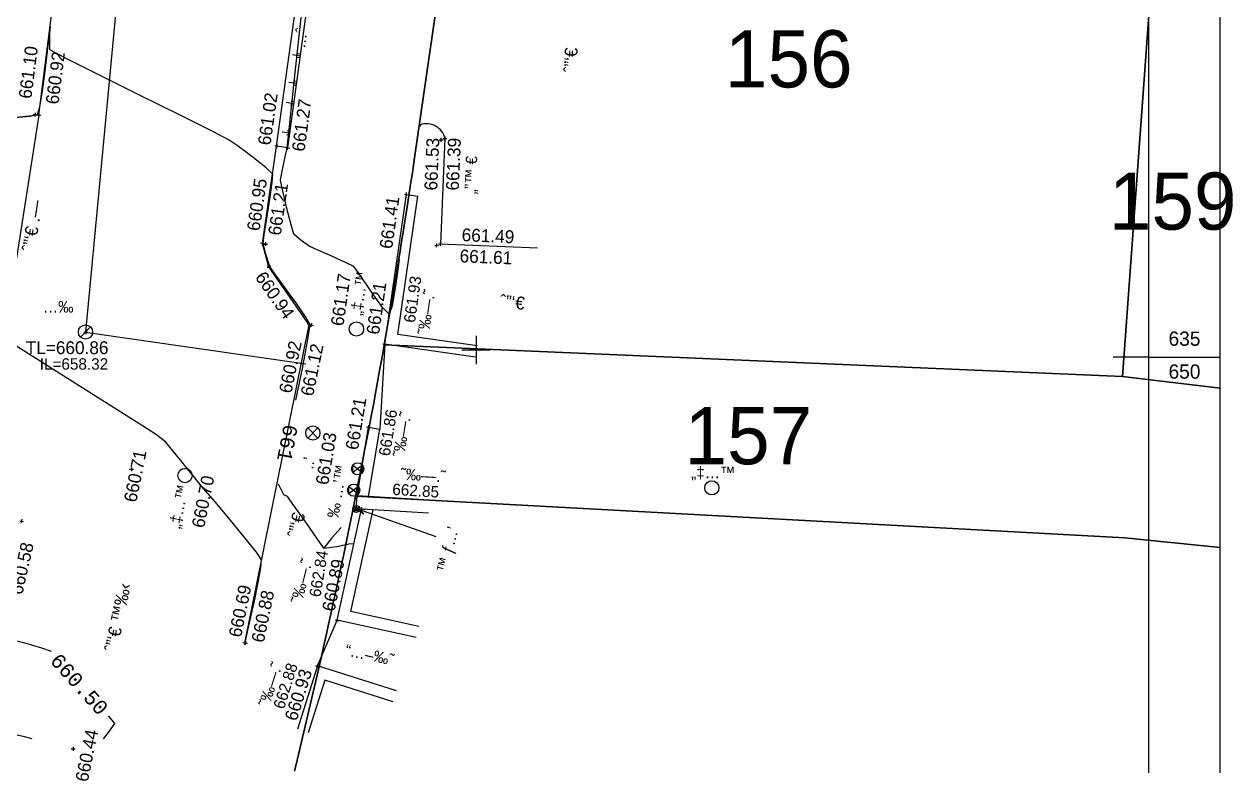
# Model space of a CAD drawing. Header units: millimetres. Extents: x 219878 to 220078, y 635585 to 635737.
# Drawn here: x 219959.2 to 220001.47, y 635635.46 to 635661.4 of the extents above; entities that cross this region are included whole.
import ezdxf
from ezdxf.enums import TextEntityAlignment as Align

# ---------------------------------------------------------------- set-up
doc = ezdxf.new("R2010")
doc.units = ezdxf.units.MM
doc.linetypes.add('HIDDEN', pattern=[9.525, 6.35, -3.175])
for name, color, linetype in [('1201', 7, 'Continuous'), ('1202', 7, 'Continuous'), ('1502', 7, 'Continuous'), ('1511', 7, 'Continuous'), ('1602', 240, 'Continuous'), ('1603', 240, 'Continuous'), ('2401', 5, 'Continuous'), ('2404', 2, 'Continuous'), ('2407', 4, 'HIDDEN'), ('2412', 124, 'Continuous'), ('2418', 252, 'Continuous'), ('2602', 4, 'Continuous'), ('3050', 8, 'Continuous'), ('3906', 5, 'Continuous'), ('4402', 2, 'Continuous'), ('4610', 5, 'Continuous'), ('4801', 40, 'Byuv'), ('4804', 40, 'Continuous'), ('CONTINTERMEDIATE', 8, 'Continuous'), ('CONTPRINCIPAL', 8, 'Continuous'), ('CONTREGULAR', 8, 'Continuous'), ('tr_hetz', 7, 'Continuous')]:
    doc.layers.add(name, color=color, linetype=linetype)
doc.styles.add('HEBTXT', font='hebtxt')
doc.styles.add('MAVAT_HEBTXT', font='HEBTXT')
doc.styles.add('MONOTXT', font='monotxt')
doc.styles.add('mvt-mirym', font='mvt-mirym.shx')
doc.styles.add('TRHEBTXT', font='HEBTXT')
doc.linetypes.add('Byuv', pattern='A,36,-12,["chuc",mvt-mirym,S=3,R=0,X=0,Y=-1.5],-1.5', length=49.5)

# ---------------------------------------------------------------- blocks, each defined once
blk = doc.blocks.new('1502')
for points in [[(-0.27, 0), (0.27, 0)], [(0, 0.27), (0, -0.27)]]:
    blk.add_lwpolyline(points)
at = {"style": 'HEBTXT'}
blk.add_attdef('NAME', text='', height=1.6, dxfattribs=at).set_placement((0, 0.6), align=Align.CENTER)
blk.add_attdef('ELEV', text='', height=1.8, dxfattribs=at).set_placement((0, -0.6), align=Align.TOP_CENTER)
blk = doc.blocks.new('4801')
at = {"style": 'HEBTXT'}
blk.add_attdef('NUMBER', text='', height=1.6, dxfattribs=at).set_placement((0, 0.8), align=Align.CENTER)
for tag, p in [('DESC', (0, -0.8)), ('DIAM', (0, -3))]:
    blk.add_attdef(tag, text='', height=1.6, dxfattribs=at).set_placement(p, align=Align.TOP_CENTER)
at = {"style": 'HEBTXT', "flags": 1}
for tag, p in [('IL_IN', (0, -5.2)), ('IL_OUT', (0, -7.4)), ('MATERIAL', (0, -9.6)), ('SLOPE', (0, -11.8))]:
    blk.add_attdef(tag, text='', height=1.6, dxfattribs=at).set_placement(p, align=Align.TOP_CENTER)
blk = doc.blocks.new('4804')
blk.add_lwpolyline([(0.71, 0.71), (-0.71, -0.71)])
blk.add_circle((0, 0), 1)
at = {"style": 'HEBTXT'}
blk.add_attdef('NAME', text='', height=1.6, dxfattribs=at).set_placement((0, 1.4), align=Align.CENTER)
for tag, height, p in [('ELEV', 1.8, (0, -1.4)), ('D_NAME', 1.6, (0, -5.8)), ('NUMBER', 1.6, (0, -8))]:
    blk.add_attdef(tag, text='', height=height, dxfattribs=at).set_placement(p, align=Align.TOP_CENTER)
for tag, flags, p in [('DESC', 8, (0, -3.6)), ('COVER', 1, (0, -10.2)), ('MATERIAL', 1, (0, -12.4)), ('TL', 1, (0, -14.6)), ('IL', 1, (0, -16.8)), ('MANH_TYPE', 1, (0, -19))]:
    blk.add_attdef(tag, text='', height=1.6, dxfattribs=dict(at, flags=flags)).set_placement(p, align=Align.TOP_CENTER)
blk = doc.blocks.new('3906')
blk.add_circle((0, 0), 1)
at = {"style": 'HEBTXT'}
blk.add_attdef('NAME', text='', height=1.6, dxfattribs=at).set_placement((0, 1.4), align=Align.CENTER)
blk.add_attdef('ELEV', text='', height=1.8, dxfattribs=at).set_placement((0, -1.4), align=Align.TOP_CENTER)
for tag, flags, p in [('DESC', 8, (0, -3.6)), ('D_NAME', 1, (0, -5.8))]:
    blk.add_attdef(tag, text='', height=1.6, dxfattribs=dict(at, flags=flags)).set_placement(p, align=Align.TOP_CENTER)
blk = doc.blocks.new('4610')
blk.add_lwpolyline([(-0.67, 0.52), (0.67, -0.52), (0.67, 0.52), (-0.67, -0.52)], close=True)
blk.add_circle((0, 0), 0.85)
at = {"style": 'HEBTXT'}
blk.add_attdef('NAME', text='', height=1.6, dxfattribs=at).set_placement((0, 1.4), align=Align.CENTER)
for tag, height, p in [('ELEV', 1.8, (0, -1.4)), ('DESC', 1.6, (0, -3.8)), ('GIS_OBJECT_ID', 1.6, (0, -8.2))]:
    blk.add_attdef(tag, text='', height=height, dxfattribs=at).set_placement(p, align=Align.TOP_CENTER)
at = {"style": 'HEBTXT', "flags": 1}
for tag, p in [('UNDERGROUND', (0, -6)), ('OBJECT_TYPE', (0, -10.4)), ('NO', (0, -12.6)), ('DIAM', (0, -14.8)), ('MOD', (0, -17)), ('TA_DIAM', (0, -19.2)), ('COV_DIAM', (0, -21.4)), ('MANUFACTURE', (0, -23.6)), ('MATERIAL', (0, -25.8)), ('DATE', (0, -28)), ('DATE_1', (0, -30.2)), ('PARENT_PLAN_SECTION_NAME', (0, -32.4))]:
    blk.add_attdef(tag, text='', height=1.6, dxfattribs=at).set_placement(p, align=Align.TOP_CENTER)
blk = doc.blocks.new('2418')
at = {"style": 'HEBTXT'}
blk.add_attdef('COVER_TYPE', text='', height=1.6, dxfattribs=at).set_placement((0, 0.6), align=Align.CENTER)
blk = doc.blocks.new('2404')
at = {"style": 'HEBTXT', "flags": 8}
blk.add_attdef('COVER_TYPE', text='', height=1.6, dxfattribs=at).set_placement((0, 0.6), align=Align.CENTER)
blk = doc.blocks.new('4402')
for p, q in [((-0.71, -0.71), (0.71, 0.71)), ((-0.71, 0.71), (0.71, -0.71))]:
    blk.add_line(p, q)
blk.add_circle((0, 0), 1)
at = {"style": 'HEBTXT'}
blk.add_attdef('NAME', text='', height=1.6, dxfattribs=at).set_placement((0, 1.6), align=Align.CENTER)
for tag, height, p in [('ELEV', 1.8, (0, -1.6)), ('DESC', 1.6, (0, -4)), ('NUMBER', 1.6, (0, -6.2)), ('D_NAME', 1.6, (0, -8.4))]:
    blk.add_attdef(tag, text='', height=height, dxfattribs=at).set_placement(p, align=Align.TOP_CENTER)
blk = doc.blocks.new('2401')
at = {"style": 'HEBTXT', "flags": 8}
blk.add_attdef('COVER_TYPE', text='', height=1.8, dxfattribs=at).set_placement((0, 0.6), align=Align.CENTER)
blk = doc.blocks.new('2407')
at = {"style": 'HEBTXT', "flags": 8}
blk.add_attdef('COVER_TYPE', text='', height=1.6, dxfattribs=at).set_placement((0, 0.6), align=Align.CENTER)
blk = doc.blocks.new('3050')
for points in [[(-0.3, 0), (0.3, 0)], [(-0.28, -0.28), (0.28, 0.28)], [(-0.28, 0.28), (0.28, -0.28)], [(0, 0.3), (0, -0.3)]]:
    blk.add_lwpolyline(points)
blk.add_circle((0, 0), 0.5)
at = {"style": 'HEBTXT'}
blk.add_attdef('NAME', text='', height=1.6, dxfattribs=at).set_placement((0, 0.8), align=Align.CENTER)
blk.add_attdef('ELEV', text='', height=1.8, dxfattribs=at).set_placement((0, -0.8), align=Align.TOP_CENTER)
for tag, flags, p in [('DESC', 8, (0, -3)), ('POLE_NAME', 1, (0, -5.2))]:
    blk.add_attdef(tag, text='', height=1.6, dxfattribs=dict(at, flags=flags)).set_placement(p, align=Align.TOP_CENTER)
blk = doc.blocks.new('2602')
at = {"style": 'HEBTXT'}
blk.add_attdef('HEIGHT', text='', height=1.6, dxfattribs=at).set_placement((-0.9, 0.6), align=Align.RIGHT)
at = {"style": 'HEBTXT', "flags": 8}
blk.add_attdef('FENCE_TYPE', (0.9, 0.6), '', height=1.6, dxfattribs=at)
blk = doc.blocks.new('hetz')
for p, q in [((0, 0), (-1, 0.35)), ((-0.3, 0), (-1, 0.35)), ((0, 0), (-1, -0.35)), ((-1, -0.35), (-0.3, 0))]:
    blk.add_line(p, q)
blk = doc.blocks.new('1511')
for points in [[(-0.8, 0), (-0.8, 1.2)], [(0, 0), (0, 3.2)], [(0.8, 0), (0.8, 1.2)]]:
    blk.add_lwpolyline(points)
blk = doc.blocks.new('1603')
at = {"style": 'HEBTXT'}
blk.add_attdef('PARCEL_NUM', text='', height=2.4, dxfattribs=at).set_placement((0, 1), align=Align.CENTER)
at = {"style": 'HEBTXT', "flags": 1}
for tag, p in [('LOT_NUM', (0, -1)), ('GUSH_SUFFI', (0, -3.2)), ('LEGAL_AREA', (0, -5.4)), ('ANALYTIC', (0, -7.6))]:
    blk.add_attdef(tag, text='', height=1.6, dxfattribs=at).set_placement(p, align=Align.TOP_CENTER)

msp = doc.modelspace()

# ---------------------------------------------------------------- linework, layer by layer
at = {"layer": '1201'}
for p, q in [((219975, 635650.5), (219975, 635649.5)), ((219975.5, 635650), (219974.5, 635650)), ((219998.533, 635649.748), (219997.283, 635649.748)), ((219998.533, 635649.748), (220001.033, 635649.748))]:
    msp.add_line(p, q, dxfattribs=at)
at = {"layer": '1202'}
for points in [[(219878.333, 635608.182), (220001.033, 635608.182), (220001.033, 635736.707), (219878.333, 635736.707), (219878.333, 635608.182)], [(219880.833, 635610.682), (219998.533, 635610.682), (219998.533, 635734.207), (219880.833, 635734.207), (219880.833, 635610.682)]]:
    msp.add_lwpolyline(points, dxfattribs=at)
at = {"layer": '1602'}
for points in [[(220001.033, 635648.67), (219997.61, 635649.08), (219999.19, 635670.68), (219999.54, 635675.4), (220001.033, 635675.361)], [(219974.96, 635671.27), (219972.85, 635656.72), (219972.773, 635656.204), (219972.713, 635655.802), (219972.651, 635655.4), (219972.589, 635654.998), (219972.526, 635654.595), (219972.463, 635654.193), (219972.399, 635653.792), (219972.334, 635653.39), (219972.268, 635652.988), (219972.202, 635652.587), (219972.135, 635652.185), (219972.067, 635651.784), (219971.999, 635651.383), (219971.93, 635650.982), (219971.86, 635650.581), (219971.79, 635650.18), (219971.702, 635649.687), (219971.63, 635649.287), (219971.557, 635648.886), (219971.483, 635648.486), (219971.409, 635648.086), (219971.334, 635647.686), (219971.259, 635647.286), (219971.182, 635646.887), (219971.105, 635646.487), (219971.027, 635646.088), (219970.949, 635645.688), (219970.87, 635645.289), (219970.79, 635644.89), (219970.69, 635644.397), (219970.609, 635643.998), (219970.527, 635643.6), (219970.444, 635643.201), (219970.361, 635642.803), (219970.277, 635642.405), (219970.192, 635642.007), (219970.107, 635641.609), (219970.021, 635641.211), (219969.934, 635640.814), (219969.846, 635640.416), (219969.758, 635640.019), (219969.669, 635639.622), (219969.58, 635639.225), (219969.49, 635638.828), (219969.399, 635638.431), (219969.307, 635638.035), (219969.215, 635637.638), (219969.122, 635637.242), (219969.028, 635636.846), (219968.934, 635636.45), (219968.839, 635636.055), (219968.743, 635635.659), (219968.647, 635635.264)], [(220001.033, 635643.092), (219997.7, 635643.43), (219970.79, 635644.89), (219970.87, 635645.289), (219970.949, 635645.688), (219971.027, 635646.088), (219971.105, 635646.487), (219971.182, 635646.887), (219971.259, 635647.286), (219971.334, 635647.686), (219971.409, 635648.086), (219971.483, 635648.486), (219971.557, 635648.886), (219971.63, 635649.287), (219971.702, 635649.687), (219971.79, 635650.18), (219997.61, 635649.08), (220001.033, 635648.67)], [(219968.647, 635635.264), (219968.743, 635635.659), (219968.839, 635636.055), (219968.934, 635636.45), (219969.028, 635636.846), (219969.122, 635637.242), (219969.215, 635637.638), (219969.307, 635638.035), (219969.399, 635638.431), (219969.49, 635638.828), (219969.58, 635639.225), (219969.669, 635639.622), (219969.758, 635640.019), (219969.846, 635640.416), (219969.934, 635640.814), (219970.021, 635641.211), (219970.107, 635641.609), (219970.192, 635642.007), (219970.277, 635642.405), (219970.361, 635642.803), (219970.444, 635643.201), (219970.527, 635643.6), (219970.609, 635643.998), (219970.69, 635644.397), (219970.79, 635644.89), (219997.7, 635643.43), (220001.033, 635643.092)]]:
    msp.add_lwpolyline(points, dxfattribs=at)
msp.add_lwpolyline([(219997.61, 635649.08), (219971.79, 635650.18), (219971.86, 635650.581), (219971.93, 635650.982), (219971.999, 635651.383), (219972.067, 635651.784), (219972.135, 635652.185), (219972.202, 635652.587), (219972.268, 635652.988), (219972.334, 635653.39), (219972.399, 635653.792), (219972.463, 635654.193), (219972.526, 635654.595), (219972.589, 635654.998), (219972.651, 635655.4), (219972.713, 635655.802), (219972.773, 635656.204), (219972.85, 635656.72), (219974.96, 635671.27), (219999.19, 635670.68), (219997.61, 635649.08)], close=True, dxfattribs=at)
at = {"layer": '2401'}
for points in [[(219959.712, 635658.221), (219955.249, 635657.758), (219948.505, 635659.002)], [(219959.712, 635658.221), (219958.422, 635650.007)]]:
    msp.add_lwpolyline(points, dxfattribs=at)
at = {"layer": '2404'}
for points in [[(219966.913, 635639.749), (219969.163, 635650.886), (219967.751, 635652.912), (219967.531, 635653.726), (219968.026, 635657.129), (219969.134, 635665.133), (219969.894, 635673.231), (219970.319, 635680.313), (219970.569, 635681.403), (219972.478, 635683.158), (219972.493, 635691.997), (219972.309, 635701.291)], [(219959.712, 635658.221), (219960.691, 635665.957), (219961.649, 635676.469)], [(219973.913, 635657.399), (219973.756, 635653.707)], [(219977.15, 635653.563), (219973.756, 635653.707)]]:
    msp.add_lwpolyline(points, dxfattribs=at)
msp.add_arc((219973.27, 635657.258), 0.659, 12.3554, 109.749, dxfattribs=at)
at = {"layer": '2412'}
for points in [[(219971.811, 635650.206), (219971.633, 635647.235)], [(219969.453, 635638.953), (219970.145, 635640.546)]]:
    msp.add_lwpolyline(points, dxfattribs=at)
at = {"layer": '2418'}
for points in [[(219968.417, 635657.075), (219969.509, 635665.086)], [(219968.417, 635657.075), (219968.026, 635657.129)]]:
    msp.add_lwpolyline(points, dxfattribs=at)
at = {"layer": '2602'}
for points in [[(219971.811, 635650.206), (219972.564, 635655.442)], [(219972.264, 635650.545), (219972.96, 635655.385)], [(219972.564, 635655.442), (219972.96, 635655.385)], [(219975.044, 635650.145), (219972.264, 635650.545)], [(219974.987, 635649.749), (219971.811, 635650.206)], [(219970.145, 635640.546), (219970.996, 635644.434), (219970.814, 635644.439), (219970.842, 635644.901), (219971.238, 635647.3)], [(219971.238, 635647.3), (219971.633, 635647.235)], [(219971.243, 635644.877), (219971.633, 635647.235)], [(219973.37, 635644.748), (219970.842, 635644.901)], [(219970.621, 635640.851), (219971.4, 635644.41)], [(219973.342, 635644.292), (219970.996, 635644.434)], [(219972.997, 635640.331), (219970.621, 635640.851)], [(219972.912, 635639.94), (219970.145, 635640.546)], [(219969.453, 635638.953), (219968.751, 635636.732)], [(219972.218, 635638.079), (219969.453, 635638.953)], [(219969.714, 635638.451), (219969.132, 635636.612)], [(219972.097, 635637.698), (219969.714, 635638.451)]]:
    msp.add_lwpolyline(points, dxfattribs=at)
at = {"layer": '4801', "ltscale": 0.1}
msp.add_lwpolyline([(219965.408, 635692.502), (219964.76, 635686.83), (219961.34, 635650.63), (219969.05, 635649.521)], dxfattribs=at)
at = {"layer": 'CONTINTERMEDIATE'}
for points in [[(219959.474, 635636.401), (219959.208, 635636.464), (219958.691, 635636.584), (219958.095, 635636.73), (219957.589, 635636.867), (219957.343, 635636.964), (219957.411, 635637.319), (219957.607, 635637.925), (219957.733, 635638.294), (219957.803, 635638.597), (219957.935, 635639.159), (219958.08, 635639.709), (219958.192, 635639.978), (219958.532, 635639.933), (219959.17, 635639.772), (219959.806, 635639.585), (219960.139, 635639.463)], [(219962.125, 635637.188), (219962.161, 635637.182), (219962.353, 635636.938), (219962.173, 635636.67), (219961.957, 635636.403)]]:
    msp.add_lwpolyline(points, dxfattribs=at)
at = {"layer": 'CONTPRINCIPAL'}
for points in [[(219968.703, 635648.25), (219968.928, 635649.355), (219969.121, 635650.367), (219969.194, 635650.885), (219969.052, 635651.146), (219968.719, 635651.631), (219968.314, 635652.188), (219967.962, 635652.667), (219967.785, 635652.918), (219967.657, 635653.319), (219967.551, 635653.725), (219967.593, 635654.026), (219967.687, 635654.607), (219967.794, 635655.281), (219967.874, 635655.86), (219967.889, 635656.157), (219967.65, 635656.386), (219967.156, 635656.774), (219966.647, 635657.152), (219966.368, 635657.347), (219965.789, 635657.643), (219964.648, 635658.212), (219963.226, 635658.918), (219961.806, 635659.626), (219960.669, 635660.2), (219960.095, 635660.505), (219960.087, 635660.941), (219960.106, 635661.315), (219960.068, 635661.027), (219960, 635660.46), (219959.913, 635659.756), (219959.819, 635659.056), (219959.728, 635658.5), (219959.653, 635658.229), (219959.403, 635658.169), (219958.883, 635658.121)], [(219969.677, 635643.073), (219969.455, 635643.388), (219969.042, 635643.973), (219968.629, 635644.558), (219968.405, 635644.872), (219968.276, 635644.938), (219968.092, 635645.313)], [(219970.278, 635643.797), (219969.952, 635643.434), (219969.68, 635643.066), (219970.134, 635643.124), (219970.611, 635643.23), (219970.737, 635643.217)]]:
    msp.add_lwpolyline(points, dxfattribs=at)
at = {"layer": 'CONTREGULAR'}
for points in [[(219972.311, 635653.162), (219972.264, 635652.813), (219972.176, 635652.167), (219972.067, 635651.542), (219971.962, 635651.254), (219971.726, 635651.493), (219971.334, 635652.047), (219970.947, 635652.621), (219970.729, 635652.922), (219970.462, 635653.056), (219969.953, 635653.283), (219969.441, 635653.506), (219969.166, 635653.629), (219968.887, 635653.834), (219968.625, 635654.054), (219968.532, 635654.382), (219968.377, 635654.997), (219968.231, 635655.614), (219968.161, 635655.947), (219968.215, 635656.256), (219968.324, 635656.764), (219968.389, 635657.073), (219968.472, 635657.817), (219968.631, 635659.277), (219968.828, 635661.094), (219969.024, 635662.911)], [(219966.925, 635639.764), (219966.985, 635640.032), (219967.103, 635640.558), (219967.247, 635641.212), (219967.384, 635641.866), (219967.479, 635642.39), (219967.499, 635642.656), (219967.319, 635642.928), (219966.919, 635643.435), (219966.404, 635644.058), (219965.883, 635644.677), (219965.461, 635645.173), (219965.247, 635645.426), (219965.126, 635645.572), (219964.898, 635645.852), (219964.67, 635646.133), (219964.404, 635646.463), (219964.135, 635646.791), (219963.786, 635647.06), (219963.333, 635647.347), (219962.445, 635647.909), (219961.338, 635648.608), (219960.232, 635649.307), (219959.343, 635649.868), (219958.889, 635650.155)]]:
    msp.add_lwpolyline(points, dxfattribs=at)
at = {"layer": 'tr_hetz'}
msp.add_line((219973.601, 635643.467), (219970.868, 635644.434), dxfattribs=at)

# ---------------------------------------------------------------- block references
at = {"layer": '1502'}
ref = msp.add_blockref('1502', (219959.576, 635658.236, 661.097), dxfattribs=dict(at, xscale=0.2499999999999999, yscale=0.2499999999999999, zscale=0.2499999999999999, rotation=262.7186542418554))
ref.add_attrib('ELEV', '661.10', dxfattribs={"layer": '0', "height": 0.45, "rotation": 82.7187, "style": 'HEBTXT'}).set_placement((219959.115, 635659.743), align=Align.TOP_CENTER)
ref = msp.add_blockref('1502', (219959.712, 635658.221, 660.917), dxfattribs=dict(at, xscale=0.25, yscale=0.25, zscale=0.25, rotation=82.78749115817888))
ref.add_attrib('ELEV', '660.92', dxfattribs={"layer": '0', "height": 0.45, "rotation": 82.7875, "style": 'HEBTXT'}).set_placement((219960.061, 635659.546), align=Align.TOP_CENTER)
ref = msp.add_blockref('1502', (219968.026, 635657.129, 661.017), dxfattribs=dict(at, xscale=0.2499999999999999, yscale=0.2499999999999999, zscale=0.2499999999999999, rotation=261.9211985006199))
ref.add_attrib('ELEV', '661.02', dxfattribs={"layer": '0', "height": 0.45, "rotation": 81.9212, "style": 'HEBTXT'}).set_placement((219967.493, 635658.117), align=Align.TOP_CENTER)
ref = msp.add_blockref('1502', (219968.417, 635657.075, 661.27), dxfattribs=dict(at, xscale=0.25, yscale=0.25, zscale=0.25, rotation=82.23770646243821))
ref.add_attrib('ELEV', '661.27', dxfattribs={"layer": '0', "height": 0.45, "rotation": 82.2377, "style": 'HEBTXT'}).set_placement((219968.678, 635657.895), align=Align.TOP_CENTER)
at = {"layer": '1502', "xscale": 0.25, "yscale": 0.25, "zscale": 0.25}
for p, rotation in [((219973.047, 635657.878, 661.399), 199.7490330657921), ((219970.842, 635644.901, 661.076), 356.5317707448456), ((219970.996, 635644.434, 661.05), 356.5317707463155)]:
    msp.add_blockref('1502', p, dxfattribs=dict(at, rotation=rotation))
at = {"layer": '1502'}
ref = msp.add_blockref('1502', (219973.781, 635657.351, 661.528), dxfattribs=dict(at, xscale=0.25, yscale=0.25, zscale=0.25, rotation=87.5791809561778))
ref.add_attrib('ELEV', '661.53', dxfattribs={"layer": '0', "height": 0.45, "rotation": 87.5792, "style": 'HEBTXT'}).set_placement((219973.231, 635656.512), align=Align.TOP_CENTER)
ref = msp.add_blockref('1502', (219973.913, 635657.399, 661.389), dxfattribs=dict(at, xscale=0.2499999999999999, yscale=0.2499999999999999, zscale=0.2499999999999999, rotation=87.56499971779532))
ref.add_attrib('ELEV', '661.39', dxfattribs={"layer": '0', "height": 0.45, "rotation": 87.565, "style": 'HEBTXT'}).set_placement((219973.986, 635656.512), align=Align.TOP_CENTER)
ref = msp.add_blockref('1502', (219967.531, 635653.726, 660.945), dxfattribs=dict(at, xscale=0.25, yscale=0.25, zscale=0.25, rotation=261.7238073906499))
ref.add_attrib('ELEV', '660.95', dxfattribs={"layer": '0', "height": 0.45, "rotation": 81.7238, "style": 'HEBTXT'}).set_placement((219967.115, 635655.119), align=Align.TOP_CENTER)
ref = msp.add_blockref('1502', (219967.637, 635653.707, 661.21), dxfattribs=dict(at, xscale=0.25, yscale=0.25, zscale=0.25))
ref.add_attrib('ELEV', '661.21', dxfattribs={"layer": '0', "height": 0.45, "rotation": 81.7238, "style": 'HEBTXT'}).set_placement((219967.854, 635654.962), align=Align.TOP_CENTER)
ref = msp.add_blockref('1502', (219972.564, 635655.442, 661.415), dxfattribs=dict(at, xscale=0.25, yscale=0.25, zscale=0.25, rotation=81.81628578362704))
ref.add_attrib('ELEV', '661.41', dxfattribs={"layer": '0', "height": 0.45, "rotation": 81.8163, "style": 'HEBTXT'}).set_placement((219971.75, 635654.492), align=Align.TOP_CENTER)
ref = msp.add_blockref('1502', (219973.756, 635653.707, 661.494), dxfattribs=dict(at, xscale=0.2499999999999999, yscale=0.2499999999999999, zscale=0.2499999999999999, rotation=87.56499971779532))
ref.add_attrib('ELEV', '661.49', dxfattribs={"layer": '0', "height": 0.45, "rotation": 357.565, "style": 'HEBTXT'}).set_placement((219975.43, 635654.221), align=Align.TOP_CENTER)
ref = msp.add_blockref('1502', (219973.625, 635653.661, 661.612), dxfattribs=dict(at, xscale=0.25, yscale=0.25, zscale=0.25, rotation=87.5791809561778))
ref.add_attrib('ELEV', '661.61', dxfattribs={"layer": '0', "height": 0.45, "rotation": 357.565, "style": 'HEBTXT'}).set_placement((219975.358, 635653.483), align=Align.TOP_CENTER)
ref = msp.add_blockref('1502', (219967.751, 635652.912, 660.937), dxfattribs=dict(at, xscale=0.25, yscale=0.25, zscale=0.25, rotation=304.8741747468638))
ref.add_attrib('ELEV', '660.94', dxfattribs={"layer": '0', "height": 0.45, "rotation": 304.8742, "style": 'HEBTXT'}).set_placement((219968.149, 635652.048), align=Align.TOP_CENTER)
ref = msp.add_blockref('1502', (219971.811, 635650.206, 661.214), dxfattribs=dict(at, xscale=0.25, yscale=0.25, zscale=0.25, rotation=81.81628578362704))
ref.add_attrib('ELEV', '661.21', dxfattribs={"layer": '0', "height": 0.45, "rotation": 81.8163, "style": 'HEBTXT'}).set_placement((219971.292, 635651.495), align=Align.TOP_CENTER)
ref = msp.add_blockref('1502', (219969.163, 635650.886, 660.917), dxfattribs=dict(at, xscale=0.2499999999999999, yscale=0.2499999999999999, zscale=0.2499999999999999, rotation=258.5783144428911))
ref.add_attrib('ELEV', '660.92', dxfattribs={"layer": '0', "height": 0.45, "rotation": 78.5783, "style": 'HEBTXT'}).set_placement((219968.284, 635649.453), align=Align.TOP_CENTER)
ref = msp.add_blockref('1502', (219969.244, 635650.875, 661.116), dxfattribs=dict(at, xscale=0.25, yscale=0.25, zscale=0.25, rotation=78.30517929189539))
ref.add_attrib('ELEV', '661.12', dxfattribs={"layer": '0', "height": 0.45, "rotation": 78.3052, "style": 'HEBTXT'}).set_placement((219969.045, 635649.353), align=Align.TOP_CENTER)
ref = msp.add_blockref('1502', (219971.238, 635647.3, 661.21), dxfattribs=dict(at, xscale=0.25, yscale=0.25, zscale=0.25, rotation=80.62677866209002))
ref.add_attrib('ELEV', '661.21', dxfattribs={"layer": '0', "height": 0.45, "rotation": 80.6268, "style": 'HEBTXT'}).set_placement((219970.577, 635647.463), align=Align.TOP_CENTER)
ref = msp.add_blockref('1502', (219962.95, 635645.828, 660.709), dxfattribs=dict(at, xscale=0.25, yscale=0.25, zscale=0.25))
ref.add_attrib('ELEV', '660.71', dxfattribs={"layer": '0', "height": 0.45, "rotation": 78.5783, "style": 'HEBTXT'}).set_placement((219962.858, 635645.64), align=Align.TOP_CENTER)
ref = msp.add_blockref('1502', (219959.107, 635644.015, 660.583), dxfattribs=dict(at, xscale=0.25, yscale=0.25, zscale=0.25, rotation=77.15053749846773))
ref.add_attrib('ELEV', '660.58', dxfattribs={"layer": '0', "height": 0.45, "rotation": 77.1505, "style": 'HEBTXT'}).set_placement((219958.892, 635642.413), align=Align.TOP_CENTER)
ref = msp.add_blockref('1502', (219970.145, 635640.546, 660.895), dxfattribs=dict(at, xscale=0.25, yscale=0.25, zscale=0.25, rotation=77.6538811085499))
ref.add_attrib('ELEV', '660.89', dxfattribs={"layer": '0', "height": 0.45, "rotation": 78.847, "style": 'HEBTXT'}).set_placement((219969.787, 635641.818), align=Align.TOP_CENTER)
ref = msp.add_blockref('1502', (219966.913, 635639.749, 660.692), dxfattribs=dict(at, xscale=0.2499999999999999, yscale=0.2499999999999999, zscale=0.2499999999999999, rotation=258.5783144428911))
ref.add_attrib('ELEV', '660.69', dxfattribs={"layer": '0', "height": 0.45, "rotation": 78.5783, "style": 'HEBTXT'}).set_placement((219966.523, 635640.917), align=Align.TOP_CENTER)
ref = msp.add_blockref('1502', (219966.942, 635639.754, 660.881), dxfattribs=dict(at, xscale=0.25, yscale=0.25, zscale=0.25, rotation=78.30517929189536))
ref.add_attrib('ELEV', '660.88', dxfattribs={"layer": '0', "height": 0.45, "rotation": 78.3052, "style": 'HEBTXT'}).set_placement((219967.322, 635640.732), align=Align.TOP_CENTER)
ref = msp.add_blockref('1502', (219969.453, 635638.953, 660.926), dxfattribs=dict(at, xscale=0.25, yscale=0.25, zscale=0.25))
ref.add_attrib('ELEV', '660.93', dxfattribs={"layer": '0', "height": 0.45, "rotation": 72.5885, "style": 'HEBTXT'}).set_placement((219968.57, 635638.008), align=Align.TOP_CENTER)
ref = msp.add_blockref('1502', (219960.908, 635636.05, 660.439), dxfattribs=dict(at, xscale=0.25, yscale=0.25, zscale=0.25))
ref.add_attrib('ELEV', '660.44', dxfattribs={"layer": '0', "height": 0.45, "rotation": 78.3052, "style": 'HEBTXT'}).set_placement((219961.163, 635635.862), align=Align.TOP_CENTER)
at = {"layer": '1511', "xscale": 0.08500000000000002, "yscale": 0.08500000000000002, "zscale": 0.08500000000000002, "rotation": 82.23770646243823}
for p in [(219968.855, 635660.285), (219968.723, 635659.322), (219968.627, 635658.617), (219968.487, 635657.586)]:
    msp.add_blockref('1511', p, dxfattribs=at)
at = {"layer": '1603'}
ref = msp.add_blockref('1603', (219985.941, 635660.187), dxfattribs=at)
ref.add_attrib('PARCEL_NUM', '156', dxfattribs={"layer": '0', "height": 2, "style": 'MAVAT_HEBTXT'}).set_placement((219985.941, 635660.187), align=Align.MIDDLE)
ref = msp.add_blockref('1603', (219999.369, 635655.211), dxfattribs=at)
ref.add_attrib('PARCEL_NUM', '159', dxfattribs={"layer": '0', "height": 2, "style": 'MAVAT_HEBTXT'}).set_placement((219999.369, 635655.211), align=Align.MIDDLE)
ref = msp.add_blockref('1603', (219984.528, 635646.99), dxfattribs=at)
ref.add_attrib('PARCEL_NUM', '157', dxfattribs={"layer": '0', "height": 2, "style": 'MAVAT_HEBTXT'}).set_placement((219984.528, 635646.99), align=Align.MIDDLE)
at = {"layer": '2401'}
ref = msp.add_blockref('2401', (219976.326, 635663.709), dxfattribs=dict(at, xscale=0.25, yscale=0.25, zscale=0.25, rotation=78.30517929189536))
ref.add_attrib('COVER_TYPE', 'ˆ”‘€ ', dxfattribs={"layer": '0', "height": 0.45, "rotation": 87.6996, "style": 'HEBTXT', "flags": 8}).set_placement((219978.545, 635660.219), align=Align.CENTER)
ref = msp.add_blockref('2401', (219959.104, 635654.485), dxfattribs=dict(at, xscale=0.25, yscale=0.25, zscale=0.25, rotation=344.1476299225689))
ref.add_attrib('COVER_TYPE', 'ˆ”‘€ .—', dxfattribs={"layer": '0', "height": 0.45, "rotation": 81.3016, "style": 'HEBTXT', "flags": 8}).set_placement((219959.704, 635654.321), align=Align.CENTER)
ref = msp.add_blockref('2401', (219975.011, 635653.67), dxfattribs=dict(at, xscale=0.25, yscale=0.25, zscale=0.25, rotation=78.30517929189536))
ref.add_attrib('COVER_TYPE', 'ˆ”‘€ ', dxfattribs={"layer": '0', "height": 0.45, "rotation": 354.3255, "style": 'HEBTXT', "flags": 8}).set_placement((219976.333, 635651.441), align=Align.CENTER)
ref = msp.add_blockref('2401', (219968.037, 635645.045), dxfattribs=dict(at, xscale=0.25, yscale=0.25, zscale=0.25, rotation=78.30517929189536))
ref.add_attrib('COVER_TYPE', 'ˆ”‘€ ', dxfattribs={"layer": '0', "height": 0.45, "rotation": 78.3052, "style": 'HEBTXT', "flags": 8}).set_placement((219968.954, 635643.913), align=Align.CENTER)
ref = msp.add_blockref('2401', (219967.596, 635642.916), dxfattribs=dict(at, xscale=0.25, yscale=0.25, zscale=0.25, rotation=78.30517929189536))
ref.add_attrib('COVER_TYPE', 'ˆ”‘€ ™‰‹', dxfattribs={"layer": '0', "height": 0.45, "rotation": 78.3052, "style": 'HEBTXT', "flags": 8}).set_placement((219962.69, 635640.606), align=Align.CENTER)
at = {"layer": '2404'}
ref = msp.add_blockref('2404', (219973.842, 635655.741), dxfattribs=dict(at, xscale=0.25, yscale=0.25, zscale=0.25, rotation=87.56499971779532))
ref.add_attrib('COVER_TYPE', '„”™ €', dxfattribs={"layer": '0', "height": 0.4, "rotation": 87.565, "style": 'HEBTXT', "flags": 8}).set_placement((219975.019, 635656.113), align=Align.CENTER)
at = {"layer": '2407'}
ref = msp.add_blockref('2407', (219971.745, 635640.196), dxfattribs=dict(at, xscale=0.25, yscale=0.25, zscale=0.25, rotation=347.6538811093283))
ref.add_attrib('COVER_TYPE', '“…–‰˜', dxfattribs={"layer": '0', "height": 0.4, "rotation": 347.6539, "style": 'HEBTXT', "flags": 8}).set_placement((219971.233, 635639.142), align=Align.CENTER)
at = {"layer": '2418'}
ref = msp.add_blockref('2418', (219969.061, 635661.799), dxfattribs=dict(at, xscale=0.25, yscale=0.25, zscale=0.25, rotation=82.23770646243823))
ref.add_attrib('COVER_TYPE', '…ˆ', dxfattribs={"layer": '0', "height": 0.4, "rotation": 82.2377, "style": 'HEBTXT'}).set_placement((219969.065, 635660.882), align=Align.CENTER)
at = {"layer": '2602'}
ref = msp.add_blockref('2602', (219972.378, 635651.42), dxfattribs=dict(at, xscale=0.25, yscale=0.25, zscale=0.25, rotation=81.81628578173216))
ref.add_attrib('FENCE_TYPE', '˜‰—.˜', (219973.352, 635650.521), dxfattribs={"layer": '0', "height": 0.4, "rotation": 81.8163, "style": 'HEBTXT', "flags": 8})
ref.add_attrib('HEIGHT', '661.93', dxfattribs={"layer": '0', "height": 0.4, "rotation": 81.8163, "style": 'HEBTXT'}).set_placement((219973.095, 635652.555), align=Align.RIGHT)
ref = msp.add_blockref('2602', (219971.61, 635647.085), dxfattribs=dict(at, xscale=0.25, yscale=0.25, zscale=0.25, rotation=80.62677866266914))
ref.add_attrib('FENCE_TYPE', '˜‰—.˜', (219972.486, 635646.247), dxfattribs={"layer": '0', "height": 0.4, "rotation": 80.6268, "style": 'HEBTXT', "flags": 8})
ref.add_attrib('HEIGHT', '661.86', dxfattribs={"layer": '0', "height": 0.4, "rotation": 80.6268, "style": 'HEBTXT'}).set_placement((219972.25, 635647.884), align=Align.RIGHT)
ref = msp.add_blockref('2602', (219972.091, 635644.823), dxfattribs=dict(at, xscale=0.25, yscale=0.25, zscale=0.25, rotation=356.5317707477408))
ref.add_attrib('FENCE_TYPE', '˜‰—.˜', (219972.357, 635645.468), dxfattribs={"layer": '0', "height": 0.4, "rotation": 356.5318, "style": 'HEBTXT', "flags": 8})
ref.add_attrib('HEIGHT', '662.85', dxfattribs={"layer": '0', "height": 0.4, "rotation": 356.5318, "style": 'HEBTXT'}).set_placement((219973.696, 635644.835), align=Align.RIGHT)
ref = msp.add_blockref('2602', (219970.519, 635642.304), dxfattribs=dict(at, xscale=0.25, yscale=0.25, zscale=0.25, rotation=72.47611608686563))
ref.add_attrib('FENCE_TYPE', '˜‰—.˜', (219968.908, 635641.109), dxfattribs={"layer": '0', "height": 0.4, "rotation": 76.0038, "style": 'HEBTXT', "flags": 8})
ref.add_attrib('HEIGHT', '662.84', dxfattribs={"layer": '0', "height": 0.4, "rotation": 80.3951, "style": 'HEBTXT'}).set_placement((219969.827, 635642.95), align=Align.RIGHT)
ref = msp.add_blockref('2602', (219969.325, 635638.544), dxfattribs=dict(at, xscale=0.25, yscale=0.25, zscale=0.25, rotation=72.58845690931804))
ref.add_attrib('FENCE_TYPE', '˜‰—.˜', (219967.77, 635637.498), dxfattribs={"layer": '0', "height": 0.4, "rotation": 72.5885, "style": 'HEBTXT', "flags": 8})
ref.add_attrib('HEIGHT', '662.88', dxfattribs={"layer": '0', "height": 0.4, "rotation": 72.5885, "style": 'HEBTXT'}).set_placement((219968.771, 635638.973), align=Align.RIGHT)
at = {"layer": '3050'}
ref = msp.add_blockref('3050', (219970.814, 635644.439, 661.035), dxfattribs=dict(at, xscale=0.2499999999999999, yscale=0.2499999999999999, zscale=0.2499999999999999, rotation=86.53177074173666))
ref.add_attrib('DESC', '™ ƒ…’', dxfattribs={"layer": '0', "height": 0.4, "rotation": 75.8406, "style": 'HEBTXT', "flags": 8}).set_placement((219973.81, 635643.069, 661.035), align=Align.TOP_CENTER)
at = {"layer": '3906'}
ref = msp.add_blockref('3906', (219970.817, 635650.736, 661.172), dxfattribs=dict(at, xscale=0.25, yscale=0.25, zscale=0.25))
ref.add_attrib('ELEV', '661.17', dxfattribs={"layer": '0', "height": 0.45, "rotation": 81.8163, "style": 'HEBTXT'}).set_placement((219970.046, 635651.794), align=Align.TOP_CENTER)
ref.add_attrib('DESC', '„‡…™', dxfattribs={"layer": '0', "height": 0.4, "rotation": 81.8163, "style": 'HEBTXT', "flags": 8}).set_placement((219970.712, 635652.013, 661.172), align=Align.TOP_CENTER)
ref = msp.add_blockref('3906', (219964.82, 635645.61, 660.7), dxfattribs=dict(at, xscale=0.25, yscale=0.25, zscale=0.25))
ref.add_attrib('ELEV', '660.70', dxfattribs={"layer": '0', "height": 0.45, "rotation": 78.5783, "style": 'HEBTXT'}).set_placement((219965.23, 635644.742, 660.7), align=Align.TOP_CENTER)
ref.add_attrib('DESC', '„‡…™', dxfattribs={"layer": '0', "height": 0.4, "rotation": 78.5783, "style": 'HEBTXT', "flags": 8}).set_placement((219964.406, 635644.566, 660.7), align=Align.TOP_CENTER)
ref = msp.add_blockref('3906', (219983.25, 635645.18, 659), dxfattribs=dict(at, xscale=0.25, yscale=0.25, zscale=0.25))
ref.add_attrib('DESC', '„‡…™', dxfattribs={"layer": '0', "height": 0.4, "style": 'HEBTXT', "flags": 8}).set_placement((219983.298, 635645.917, 659), align=Align.TOP_CENTER)
at = {"layer": '4402'}
ref = msp.add_blockref('4402', (219969.293, 635647.098, 661.026), dxfattribs=dict(at, xscale=0.25, yscale=0.25, zscale=0.25))
ref.add_attrib('ELEV', '661.03', dxfattribs={"layer": '0', "height": 0.45, "rotation": 80.6268, "style": 'HEBTXT'}).set_placement((219969.535, 635646.24), align=Align.TOP_CENTER)
ref.add_attrib('DESC', '..’', dxfattribs={"layer": '0', "height": 0.4, "rotation": 80.6268, "style": 'HEBTXT'}).set_placement((219968.94, 635646.08, 661.026), align=Align.TOP_CENTER)
at = {"layer": '4610'}
ref = msp.add_blockref('4610', (219970.721, 635645.099, 661.071), dxfattribs=dict(at, xscale=0.25, yscale=0.25, zscale=0.25))
ref.add_attrib('DESC', '‰ …’™', dxfattribs={"layer": '0', "height": 0.4, "rotation": 80.6268, "style": 'HEBTXT'}).set_placement((219969.945, 635645.091, 661.071), align=Align.TOP_CENTER)
at = {"layer": '4610', "xscale": 0.25, "yscale": 0.25, "zscale": 0.25}
msp.add_blockref('4610', (219970.861, 635645.845, 661.096), dxfattribs=at)
at = {"layer": '4801'}
ref = msp.add_blockref('1502', (219961.35, 635650.62, 660.86), dxfattribs=dict(at, xscale=0.25, yscale=0.25, zscale=0.25))
ref.add_attrib('ELEV', 'TL=660.86', dxfattribs={"layer": '0', "height": 0.45, "style": 'HEBTXT'}).set_placement((219960.697, 635650.307), align=Align.TOP_CENTER)
ref = msp.add_blockref('4801', (219961.34, 635650.63), dxfattribs=dict(at, xscale=0.25, yscale=0.25, zscale=0.25))
ref.add_attrib('DESC', 'IL=658.32', dxfattribs={"layer": '0', "height": 0.4, "style": 'HEBTXT'}).set_placement((219960.936, 635649.713), align=Align.TOP_CENTER)
at = {"layer": '4804'}
ref = msp.add_blockref('4804', (219961.34, 635650.63, 660.82), dxfattribs=dict(at, xscale=0.25, yscale=0.25, zscale=0.25))
ref.add_attrib('DESC', '…‰', dxfattribs={"layer": '0', "height": 0.4, "style": 'HEBTXT', "flags": 8}).set_placement((219960.386, 635651.711, 660.82), align=Align.TOP_CENTER)
at = {"layer": 'tr_hetz', "xscale": 0.25, "yscale": 0.25, "zscale": 0.25, "rotation": 160.5182215014935}
msp.add_blockref('hetz', (219970.868, 635644.434), dxfattribs=at)

# ---------------------------------------------------------------- texts
at = {"layer": '1201', "style": 'TRHEBTXT'}
msp.add_text('635', height=0.5, dxfattribs=at).set_placement((219999.783, 635649.998), align=Align.BOTTOM_CENTER)
msp.add_text('650', height=0.5, dxfattribs=at).set_placement((219999.783, 635649.498), align=Align.TOP_CENTER)
at = {"layer": 'CONTINTERMEDIATE', "style": 'MONOTXT'}
msp.add_text('660.50', height=0.5, rotation=-48, dxfattribs=at).set_placement((219961.125, 635638.312, 660.5), align=Align.MIDDLE)
at = {"layer": 'CONTPRINCIPAL', "style": 'MONOTXT'}
msp.add_text('661', height=0.5, rotation=-101, dxfattribs=at).set_placement((219968.406, 635646.75, 661), align=Align.MIDDLE)

doc.saveas('drawing.dxf')
